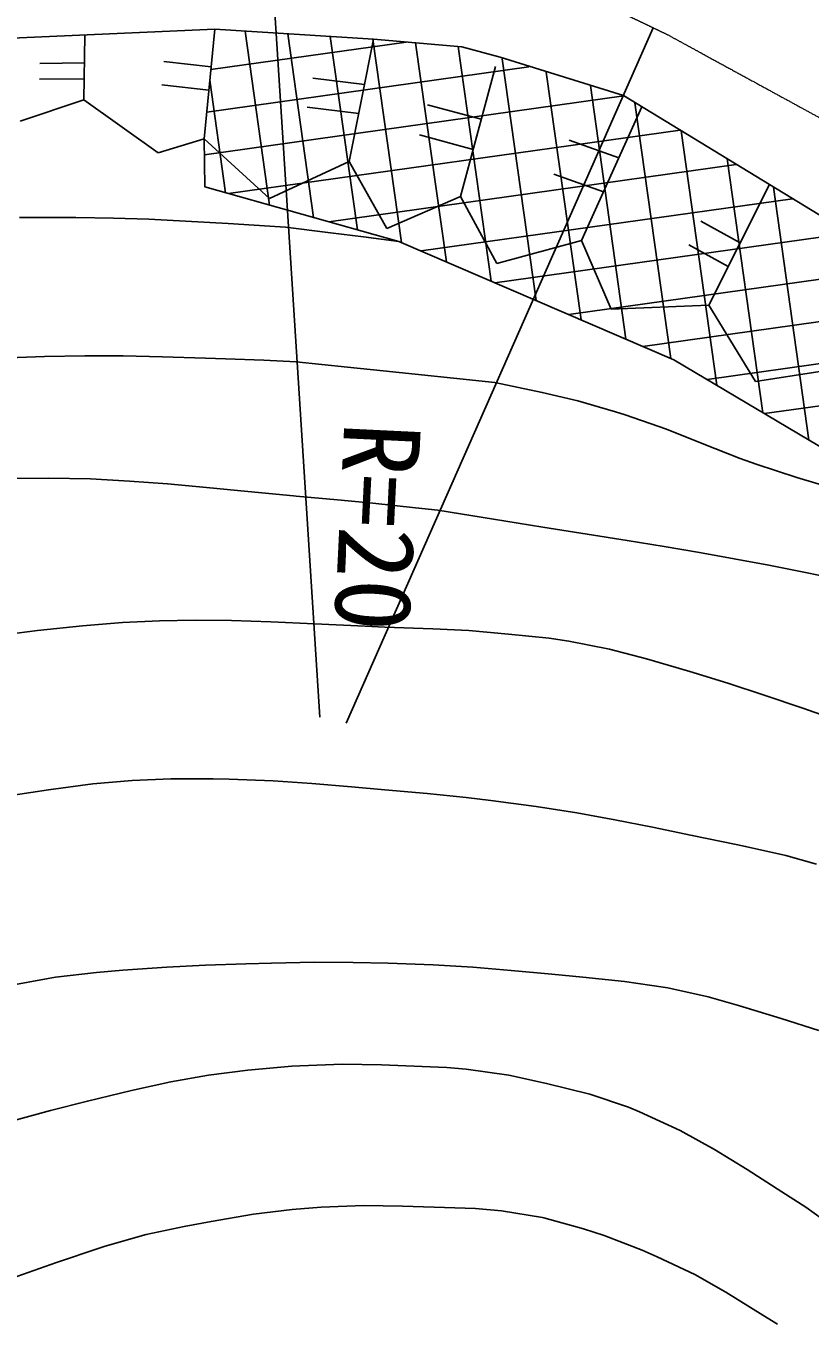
# Model space of a CAD drawing. Units: millimetres, scale not verified. Extents: x 40000 to 680000, y 20000 to 380000.
# Drawn here: x 204632 to 223395, y 291691 to 322754 of the extents above; entities that cross this region are included whole.
import ezdxf
from ezdxf.enums import TextEntityAlignment as Align

# ---------------------------------------------------------------- set-up
doc = ezdxf.new("R2010")
doc.units = ezdxf.units.MM
doc.header["$LTSCALE"] = 1000
doc.linetypes.add('CHAIN', pattern=[18.5, 12, -1.5, 3.5, -1.5])
for name, color, linetype, lineweight in [('M-BGD', 7, 'Continuous', 25), ('M-BMK', 2, 'CHAIN', 13), ('M-BMK-SRVR', 3, 'Continuous', 25)]:
    doc.layers.add(name, color=color, linetype=linetype, lineweight=lineweight)
doc.styles.add('ＭＳ ゴシック', font='')
doc.styles.get('ＭＳ ゴシック').set_extended_font_data('MS Gothic')

msp = doc.modelspace()

# ---------------------------------------------------------------- linework, layer by layer
at = {"layer": 'M-BGD'}
for p, q in [((191240, 321868), (209149, 322678)), ((206020, 320986), (206040, 322537)), ((209149, 322678), (208899, 320054)), ((209149, 322678), (212947, 322436)), ((210462, 318466), (209877, 322632)), ((211513, 318172), (210896, 322567)), ((212565, 317877), (211915, 322502)), ((212366, 319509), (212947, 322436)), ((213617, 317573), (212934, 322437)), ((212947, 322436), (215061, 322256)), ((209057, 321712), (213731, 322369)), ((214692, 317110), (213956, 322350)), ((215767, 316647), (214978, 322263)), ((215061, 322256), (215983, 322009)), ((204961, 321859), (206031, 321874)), ((207934, 321900), (209063, 321772)), ((215983, 322009), (218928, 321087)), ((216842, 316185), (216030, 321963)), ((208959, 320689), (216664, 321772)), ((211501, 321503), (212732, 321350)), ((215034, 318670), (215865, 321785)), ((217917, 315722), (217084, 321645)), ((204956, 321477), (206027, 321492)), ((207881, 321347), (209010, 321219)), ((209411, 318761), (209032, 321454)), ((218991, 315260), (218139, 321326)), ((204496, 320478), (206020, 320986)), ((206020, 320986), (207798, 319716)), ((208904, 319671), (218937, 321081)), ((218928, 321087), (225454, 317111)), ((220066, 314797), (219206, 320918)), ((211364, 320813), (212595, 320660)), ((214241, 320870), (215528, 320521)), ((217927, 317621), (219366, 320820)), ((209478, 318742), (220284, 320261)), ((207798, 319716), (208899, 320054)), ((208899, 320054), (208913, 318901)), ((208899, 320054), (210463, 318625)), ((214049, 320150), (215336, 319801)), ((217630, 320023), (218817, 319599)), ((221166, 314154), (220310, 320245)), ((210463, 318625), (212366, 319509)), ((211877, 318069), (221631, 319440)), ((212366, 319509), (213266, 317906)), ((222268, 313499), (221415, 319572)), ((217263, 319206), (218450, 318782)), ((213556, 317599), (208913, 318901)), ((220973, 316073), (222425, 318957)), ((223370, 312845), (222519, 318899)), ((213266, 317906), (215034, 318670)), ((214087, 317370), (222978, 318620)), ((215034, 318670), (215904, 317066)), ((220781, 318084), (221723, 317563)), ((215856, 316609), (224325, 317799)), ((220133, 314768), (213556, 317599)), ((215904, 317066), (217927, 317621)), ((217927, 317621), (218637, 315979)), ((220496, 317517), (221437, 316995)), ((217625, 315848), (225693, 316982)), ((218637, 315979), (220973, 316073)), ((219394, 315087), (227176, 316180)), ((220973, 316073), (222093, 314249)), ((220933, 314293), (228659, 315379)), ((226340, 311080), (220133, 314768)), ((222093, 314249), (223942, 314529)), ((222307, 313476), (230142, 314577))]:
    msp.add_line(p, q, dxfattribs=at)
for points in [[(204474, 318167), (204764, 318169), (205825, 318171), (206729, 318158), (207573, 318129), (208454, 318084), (209471, 318023), (210718, 317946), (210846, 317938)], [(210846, 317938), (211923, 317803), (212707, 317705), (213556, 317599)], [(203988, 314805), (205075, 314846), (206043, 314861), (206961, 314856), (207899, 314834), (208928, 314802), (209408, 314787), (210328, 314756), (211100, 314720)], [(211100, 314720), (212324, 314592), (213184, 314502), (213942, 314423), (214860, 314327), (215853, 314223)], [(215853, 314223), (216985, 313984), (217839, 313780), (218739, 313523), (218974, 313450), (219960, 313106), (220814, 312759), (221725, 312400), (222107, 312265), (223083, 311945), (223912, 311700), (224766, 311473), (225822, 311209), (226340, 311080)], [(204073, 311926), (205176, 311935), (206174, 311913), (207108, 311864), (208020, 311794), (208951, 311709), (209942, 311612), (211033, 311509), (211100, 311503), (212090, 311414), (212935, 311333), (213954, 311224), (214487, 311164)], [(214487, 311164), (215821, 310951), (217003, 310763), (218060, 310595), (219020, 310441), (219908, 310295), (220751, 310152), (221577, 310005), (222412, 309849), (223283, 309677), (224217, 309484), (225240, 309263), (225832, 309132), (226875, 308883), (227790, 308643), (228681, 308416), (229651, 308203), (230212, 308100), (231123, 307949), (231759, 307862)], [(204166, 308192), (204905, 308285), (205986, 308402), (206944, 308478), (207826, 308521), (208679, 308534), (209551, 308523), (210489, 308492), (211540, 308446), (212752, 308391), (213217, 308370)], [(213217, 308370), (214369, 308328), (215232, 308284), (216180, 308201), (217154, 308102), (217620, 308032), (218596, 307839), (219482, 307608), (220517, 307309), (221427, 307028), (222300, 306741), (223226, 306426), (223970, 306169)], [(204325, 304345), (205174, 304476), (206234, 304615), (207172, 304698), (208096, 304736), (209110, 304736), (209492, 304730), (210548, 304691), (211476, 304627), (212421, 304544), (213217, 304476), (214236, 304389), (215166, 304293), (215757, 304222), (216843, 304074), (217815, 303920), (218726, 303756), (219629, 303578), (220578, 303383), (221626, 303167), (221853, 303121), (222818, 302905), (223546, 302698)], [(204208, 299787), (205164, 299960), (205343, 299988), (206320, 300107), (206952, 300158), (208003, 300232), (208929, 300276), (209891, 300308), (210508, 300327), (211539, 300349), (212465, 300346), (213302, 300327), (214377, 300287), (215326, 300229), (216242, 300153), (217220, 300060), (217958, 299988), (218955, 299890), (219933, 299745), (219990, 299734), (220955, 299520), (221684, 299311), (222708, 299004), (223605, 298716)], [(204232, 296530), (205222, 296801), (206105, 297025), (207158, 297278), (208098, 297483), (209000, 297645), (209940, 297769), (210992, 297859), (211185, 297872), (212205, 297906), (213141, 297890), (213725, 297872), (214703, 297829), (215164, 297787), (216190, 297643), (217092, 297449), (218092, 297203), (218128, 297194), (219051, 296881), (219313, 296771), (220284, 296326), (221112, 295871), (221891, 295387), (222717, 294851), (223292, 294485), (224095, 293915)], [(204413, 292832), (205366, 293163), (206409, 293514), (206528, 293554), (207510, 293835), (208422, 294024), (209068, 294146), (210079, 294320), (211003, 294429), (211693, 294485), (212719, 294527), (213646, 294510), (214402, 294485), (215386, 294453), (216011, 294400), (216992, 294239), (217027, 294231), (217971, 293972), (218466, 293808), (219378, 293456), (219736, 293300), (220636, 292875), (221384, 292452), (222269, 291905), (222615, 291691)]]:
    msp.add_lwpolyline(points, dxfattribs=at)
at = {"layer": 'M-BMK'}
for points in [[(210492, 324533), (212745, 324596), (213601, 324634), (215523, 324208), (217340, 323806), (218068, 323470), (219986, 322545)], [(219986, 322545), (224595, 320032), (225771, 319382), (229460, 317321), (234693, 314398), (236338, 313436), (242788, 309714)]]:
    msp.add_open_spline(points, degree=3, knots=[0, 0, 0, 0, 1, 1, 1, 2, 2, 2, 2], dxfattribs=at)
at = {"layer": 'M-BMK-SRVR'}
for p, q in [((210492, 324533), (211664, 306215)), ((212291, 306070), (219645, 322709))]:
    msp.add_line(p, q, dxfattribs=at)

# ---------------------------------------------------------------- texts
at = {"layer": 'M-BMK-SRVR', "style": 'ＭＳ ゴシック'}
msp.add_text('R=20', height=1833, rotation=267.232, dxfattribs=at).set_placement((211583, 310833), align=Align.BOTTOM_CENTER)

doc.saveas('drawing.dxf')
